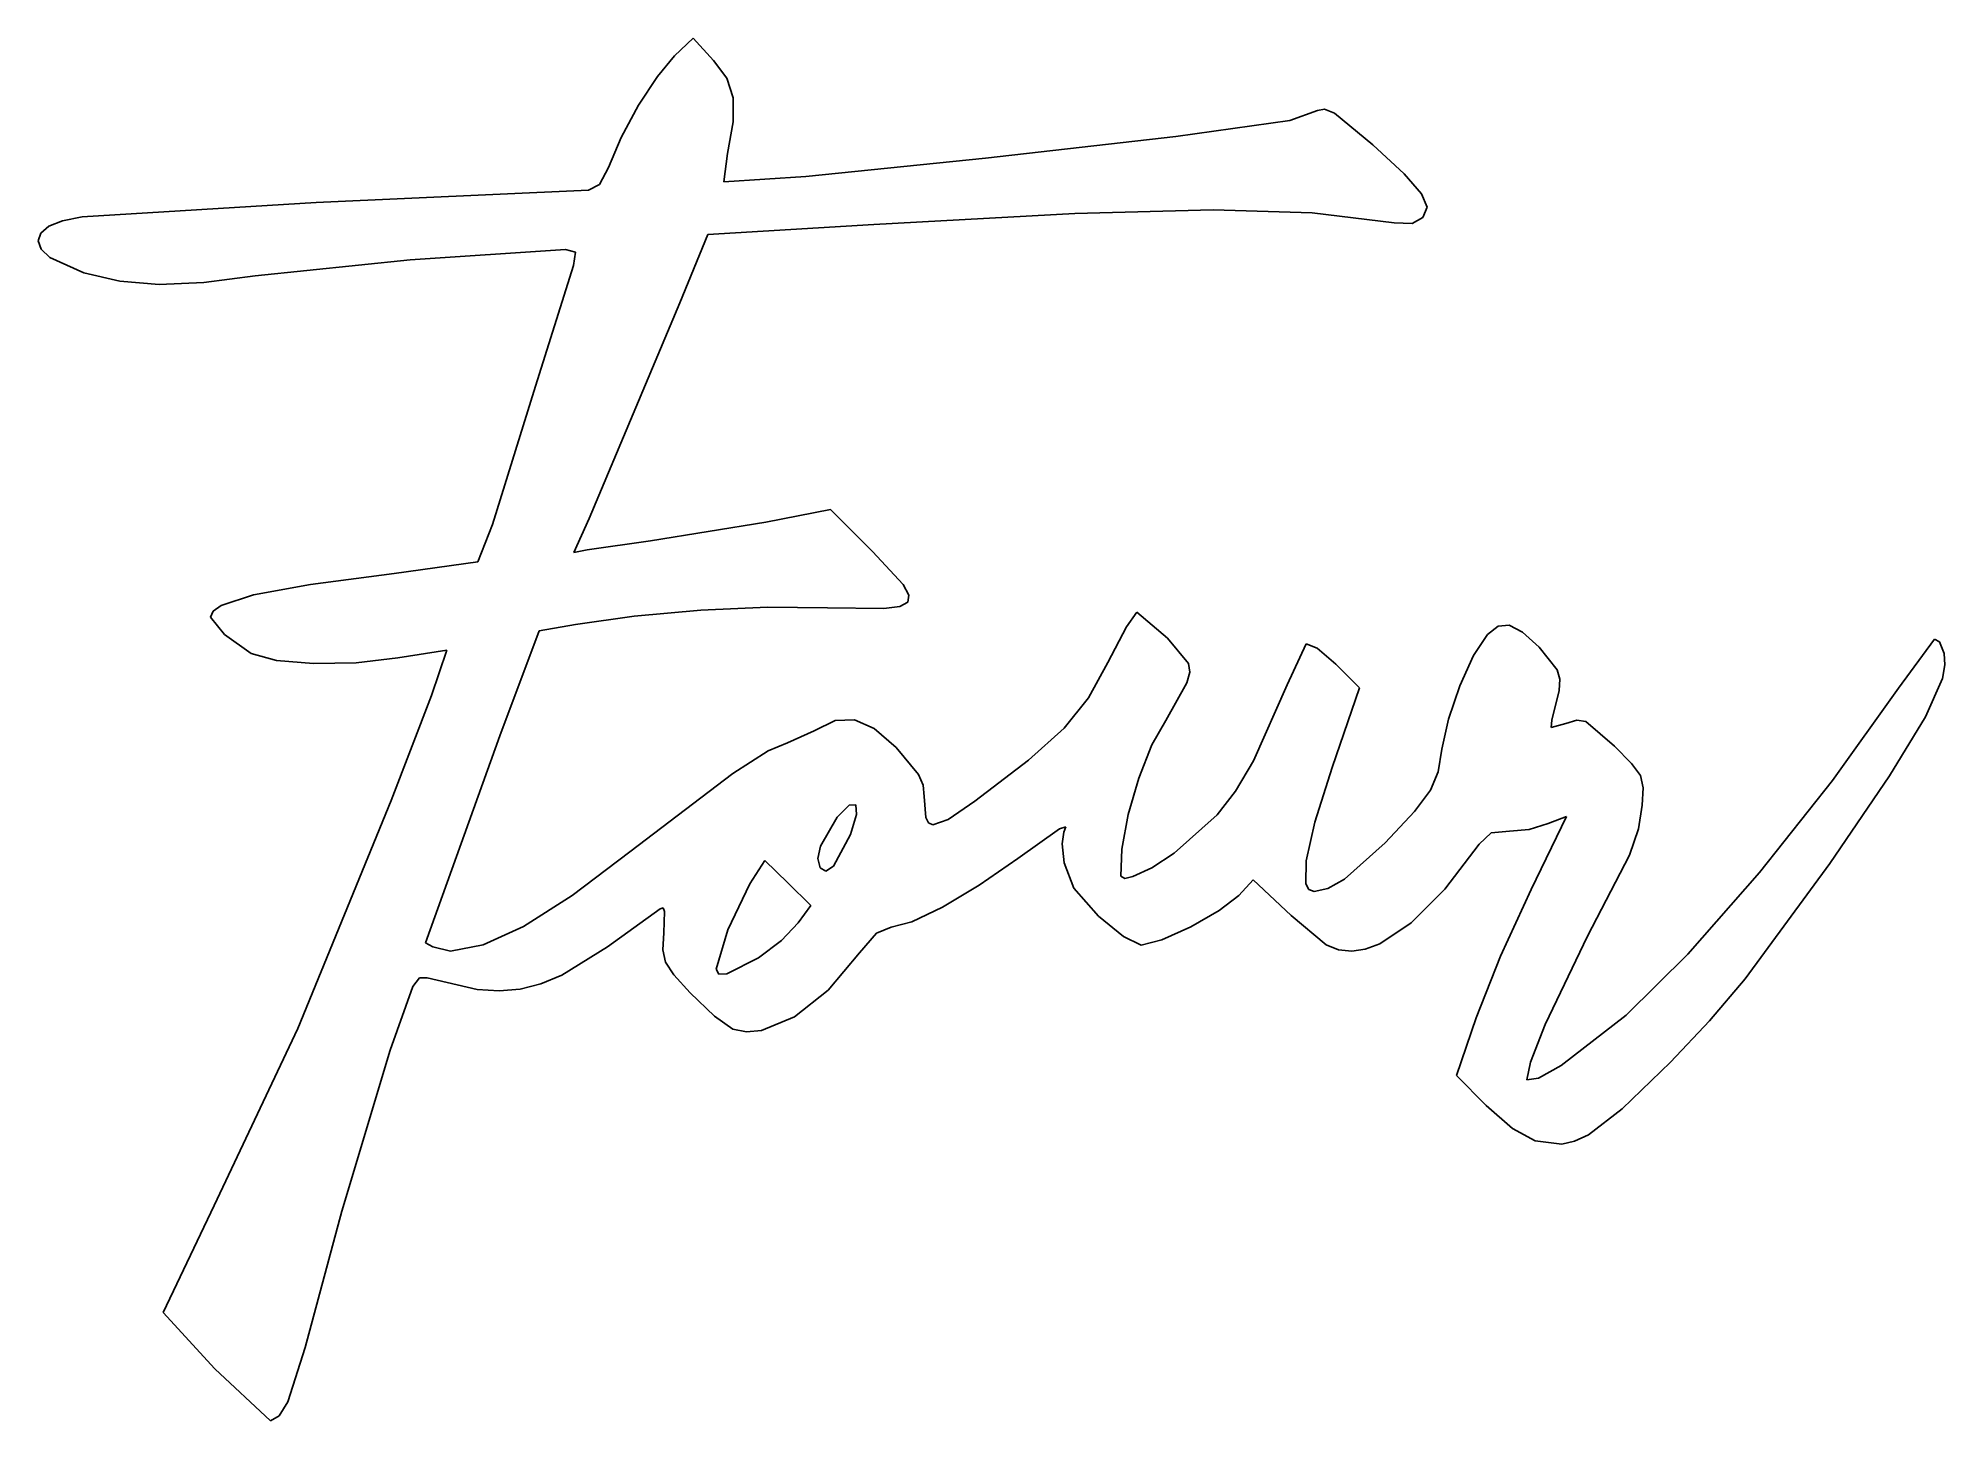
# Model space of a CAD drawing. Extents: x 4.8 to 95.3, y 2 to 67.6.
import ezdxf

# ---------------------------------------------------------------- set-up
doc = ezdxf.new("R2010")
doc.units = 0

msp = doc.modelspace()

# ---------------------------------------------------------------- linework, layer by layer
at = {"layer": 'Image'}
for p, q in [((34.992874, 66.745524), (35.882649, 67.59219)), ((35.882649, 67.59219), (36.850219, 66.538)), ((34.186191, 65.778214), (34.992874, 66.745524)), ((36.850219, 66.538), (37.477325, 65.686574)), ((33.296898, 64.406215), (34.186191, 65.778214)), ((37.477325, 65.686574), (37.782744, 64.766236)), ((32.473615, 62.880956), (33.296898, 64.406215)), ((37.782744, 64.766236), (37.789064, 63.627823)), ((37.789064, 63.627823), (37.518873, 62.12217)), ((58.794826, 62.92513), (64.196294, 63.67794)), ((64.196294, 63.67794), (65.514934, 64.154503)), ((65.514934, 64.154503), (65.844038, 64.22844)), ((65.844038, 64.22844), (66.31401, 64.030936)), ((66.31401, 64.030936), (68.141754, 62.534753)), ((31.864964, 61.453864), (32.473615, 62.880956)), ((49.765404, 61.893502), (58.794826, 62.92513)), ((68.141754, 62.534753), (69.633265, 61.146584)), ((37.518873, 62.12217), (37.341494, 60.77775)), ((41.237728, 61.029046), (49.765404, 61.893502)), ((30.917203, 60.382274), (31.446497, 60.640775)), ((31.446497, 60.640775), (31.864964, 61.453864)), ((37.341494, 60.77775), (41.237728, 61.029046)), ((69.633265, 61.146584), (70.456351, 60.210886)), ((6.882003, 59.115444), (17.990318, 59.787196)), ((17.990318, 59.787196), (30.917203, 60.382274)), ((70.456351, 60.210886), (70.716769, 59.574186)), ((5.306031, 58.665279), (5.960397, 58.929785)), ((5.960397, 58.929785), (6.882003, 59.115444)), ((53.999643, 59.270513), (44.465934, 58.753758)), ((60.564357, 59.451841), (53.999643, 59.270513)), ((65.253409, 59.300674), (60.564357, 59.451841)), ((69.160134, 58.819942), (65.253409, 59.300674)), ((70.012645, 58.792456), (69.160134, 58.819942)), ((70.520274, 59.083013), (70.012645, 58.792456)), ((70.716769, 59.574186), (70.520274, 59.083013)), ((4.796833, 57.973153), (4.918359, 58.340282)), ((4.940907, 57.58225), (4.796833, 57.973153)), ((4.918359, 58.340282), (5.306031, 58.665279)), ((36.5796, 58.2789), (35.2554, 55.0333)), ((44.465934, 58.753758), (36.5796, 58.2789)), ((5.350037, 57.185933), (4.940907, 57.58225)), ((6.961274, 56.450484), (5.350037, 57.185933)), ((22.448649, 57.066271), (15.098894, 56.311184)), ((29.830294, 57.569274), (22.448649, 57.066271)), ((30.304885, 57.44165), (29.830294, 57.569274)), ((30.20743, 56.7972), (30.304885, 57.44165)), ((8.668224, 56.05978), (6.961274, 56.450484)), ((15.098894, 56.311184), (12.655682, 55.991523)), ((28.4035, 51.0822), (30.20743, 56.7972)), ((10.539243, 55.907257), (8.668224, 56.05978)), ((12.655682, 55.991523), (10.539243, 55.907257)), ((35.2554, 55.0333), (30.94662, 44.8011)), ((26.362125, 44.511588), (28.4035, 51.0822)), ((25.66771, 42.747718), (26.362125, 44.511588)), ((30.94662, 44.8011), (30.227301, 43.17666)), ((33.866596, 43.74427), (39.333786, 44.630142)), ((39.333786, 44.630142), (42.402086, 45.222955)), ((42.402086, 45.222955), (44.393006, 43.232035)), ((30.847506, 43.313938), (33.866596, 43.74427)), ((21.6875, 42.18418), (25.66771, 42.747718)), ((30.227301, 43.17666), (30.847506, 43.313938)), ((44.393006, 43.232035), (45.845231, 41.657365)), ((15.025184, 41.170064), (17.728922, 41.670057)), ((17.728922, 41.670057), (21.6875, 42.18418)), ((45.845231, 41.657365), (46.124079, 41.158689)), ((13.476278, 40.660459), (15.025184, 41.170064)), ((46.078335, 40.819514), (45.688188, 40.615136)), ((46.124079, 41.158689), (46.078335, 40.819514)), ((12.9822, 40.1175), (13.103636, 40.394633)), ((13.642988, 39.298288), (12.9822, 40.1175)), ((13.103636, 40.394633), (13.476278, 40.660459)), ((33.091843, 40.164458), (30.300626, 39.770272)), ((36.243007, 40.443278), (33.091843, 40.164458)), ((39.411131, 40.583963), (36.243007, 40.443278)), ((42.253226, 40.563745), (39.411131, 40.583963)), ((44.933829, 40.520851), (42.253226, 40.563745)), ((45.688188, 40.615136), (44.933829, 40.520851)), ((56.444101, 39.656556), (56.942226, 40.357762)), ((56.942226, 40.357762), (58.396946, 39.111182)), ((14.913, 38.3938), (13.642988, 39.298288)), ((28.569066, 39.462176), (26.714936, 34.477196)), ((30.300626, 39.770272), (28.569066, 39.462176)), ((55.571276, 37.970682), (56.444101, 39.656556)), ((58.396946, 39.111182), (59.393483, 37.920678)), ((72.91746, 38.290793), (73.57574, 39.29175)), ((73.57574, 39.29175), (74.08205, 39.687967)), ((74.08205, 39.687967), (74.616983, 39.730237)), ((74.616983, 39.730237), (75.246166, 39.402464)), ((75.246166, 39.402464), (76.03523, 38.688554)), ((93.084647, 36.739938), (94.799077, 39.070738)), ((94.799077, 39.070738), (95.039993, 38.937196)), ((95.039993, 38.937196), (95.248798, 38.387196)), ((16.103861, 38.066106), (14.913, 38.3938)), ((17.867788, 37.916275), (16.103861, 38.066106)), ((21.8722, 38.1871), (19.89412, 37.953531)), ((24.192, 38.5444), (21.8722, 38.1871)), ((23.47072, 36.390295), (24.192, 38.5444)), ((64.068884, 36.909222), (64.982756, 38.849872)), ((64.982756, 38.849872), (65.50573, 38.637715)), ((65.50573, 38.637715), (66.381146, 37.891576)), ((72.2619, 36.855183), (72.91746, 38.290793)), ((76.03523, 38.688554), (76.893811, 37.613528)), ((95.248798, 38.387196), (95.288597, 37.849255)), ((19.89412, 37.953531), (17.867788, 37.916275)), ((54.647384, 36.285109), (55.571276, 37.970682)), ((59.454504, 37.505277), (59.317323, 36.995292)), ((59.393483, 37.920678), (59.454504, 37.505277)), ((66.381146, 37.891576), (67.507546, 36.765176)), ((76.893811, 37.613528), (77.010079, 37.167266)), ((77.010079, 37.167266), (76.982178, 36.642444)), ((95.172925, 37.200138), (94.376077, 35.38623)), ((95.288597, 37.849255), (95.172925, 37.200138)), ((21.552038, 31.410162), (23.47072, 36.390295)), ((53.496699, 34.844622), (54.647384, 36.285109)), ((59.317323, 36.995292), (58.317873, 35.207982)), ((62.478737, 33.289927), (64.068884, 36.909222)), ((67.507546, 36.765176), (66.209286, 32.976296)), ((71.724549, 35.276723), (72.2619, 36.855183)), ((76.982178, 36.642444), (76.641951, 35.222524)), ((89.957053, 32.364182), (93.084647, 36.739938)), ((94.376077, 35.38623), (92.66007, 32.581179)), ((26.714936, 34.477196), (23.187316, 24.661706)), ((40.357726, 34.150168), (41.627726, 34.713319)), ((41.627726, 34.713319), (42.623211, 35.203674)), ((42.623211, 35.203674), (43.539927, 35.24901)), ((43.539927, 35.24901), (44.473333, 34.830049)), ((44.473333, 34.830049), (45.518886, 33.927514)), ((51.804126, 33.320705), (53.496699, 34.844622)), ((58.317873, 35.207982), (57.655329, 34.053742)), ((71.4209, 33.84722), (71.724549, 35.276723)), ((76.641951, 35.222524), (76.611021, 34.876814)), ((76.611021, 34.876814), (77.303087, 35.072198)), ((77.303087, 35.072198), (77.821173, 35.22569)), ((77.821173, 35.22569), (78.252473, 35.156401)), ((78.252473, 35.156401), (79.608187, 33.998528)), ((37.77041, 32.699087), (39.43701, 33.766436)), ((39.43701, 33.766436), (40.357726, 34.150168)), ((45.518886, 33.927514), (46.584294, 32.651531)), ((57.655329, 34.053742), (57.02792, 32.479137)), ((71.244778, 32.767675), (71.4209, 33.84722)), ((79.608187, 33.998528), (80.42245, 33.174773)), ((32.878846, 28.982878), (37.77041, 32.699087)), ((46.584294, 32.651531), (46.793053, 32.141447)), ((49.254576, 31.384842), (51.804126, 33.320705)), ((61.621573, 31.85438), (62.478737, 33.289927)), ((66.209286, 32.976296), (65.391299, 30.382194)), ((70.88106, 31.903466), (71.244778, 32.767675)), ((80.42245, 33.174773), (80.836956, 32.595402)), ((80.836956, 32.595402), (80.967225, 32.014342)), ((92.66007, 32.581179), (89.826718, 28.420696)), ((46.793053, 32.141447), (46.853156, 31.599184)), ((57.02792, 32.479137), (56.524311, 30.743664)), ((60.756124, 30.729992), (61.621573, 31.85438)), ((70.114885, 30.899302), (70.88106, 31.903466)), ((80.967225, 32.014342), (80.928777, 31.185518)), ((86.489118, 27.995974), (89.957053, 32.364182)), ((17.127, 20.6022), (21.552038, 31.410162)), ((43.291338, 31.187027), (42.725337, 30.621075)), ((43.601008, 31.216427), (43.291338, 31.187027)), ((43.628256, 30.743615), (43.601008, 31.216427)), ((46.853156, 31.599184), (46.933172, 30.613756)), ((47.985099, 30.519865), (49.254576, 31.384842)), ((68.73139, 29.39989), (70.114885, 30.899302)), ((80.928777, 31.185518), (80.748978, 30.066796)), ((42.725337, 30.621075), (41.919582, 29.240742)), ((43.34699, 29.80293), (43.628256, 30.743615)), ((46.933172, 30.613756), (47.05677, 30.358153)), ((47.05677, 30.358153), (47.260892, 30.25841)), ((47.260892, 30.25841), (47.985099, 30.519865)), ((53.266027, 30.067281), (51.28491, 28.666168)), ((53.564688, 30.166234), (53.266027, 30.067281)), ((53.404233, 29.359475), (53.47465, 29.905178)), ((53.47465, 29.905178), (53.564688, 30.166234)), ((56.524311, 30.743664), (56.233173, 29.106822)), ((58.712205, 28.911774), (60.756124, 30.729992)), ((65.391299, 30.382194), (64.976461, 28.546012)), ((73.760374, 29.883479), (73.186863, 29.343947)), ((74.624323, 29.959374), (73.760374, 29.883479)), ((75.560499, 30.032981), (74.624323, 29.959374)), ((76.458313, 30.326517), (75.560499, 30.032981)), ((75.65844, 27.184776), (77.32881, 30.649246)), ((77.32881, 30.649246), (76.458313, 30.326517)), ((80.748978, 30.066796), (80.32534, 28.826646)), ((30.147393, 26.900305), (32.878846, 28.982878)), ((41.919582, 29.240742), (41.80611, 28.66185)), ((42.538137, 28.29535), (43.346991, 29.802935)), ((43.346991, 29.802935), (43.34699, 29.80293)), ((53.488846, 28.458308), (53.404233, 29.359475)), ((56.233173, 29.106822), (56.184538, 27.816157)), ((66.797411, 27.675113), (68.73139, 29.39989)), ((73.186863, 29.343947), (71.560509, 27.208804)), ((39.277986, 28.571006), (38.576207, 27.459316)), ((40.369596, 27.505076), (39.277986, 28.571006)), ((41.80611, 28.66185), (41.908541, 28.224525)), ((41.908541, 28.224525), (42.185317, 28.063209)), ((42.185317, 28.063209), (42.538137, 28.29535)), ((51.28491, 28.666168), (49.456703, 27.388958)), ((53.946402, 27.257471), (53.488846, 28.458308)), ((56.754304, 27.804932), (57.654635, 28.219824)), ((57.654635, 28.219824), (58.712205, 28.911774)), ((64.976461, 28.546012), (64.962814, 27.454223)), ((80.32534, 28.826646), (78.324887, 24.976638)), ((89.826718, 28.420696), (85.81261, 22.950656)), ((38.576207, 27.459316), (37.527726, 25.27754)), ((41.461206, 26.439146), (40.369596, 27.505076)), ((49.456703, 27.388958), (47.722764, 26.351421)), ((55.125826, 25.928668), (53.946402, 27.257471)), ((56.184538, 27.816157), (56.368574, 27.70944)), ((56.368574, 27.70944), (56.754304, 27.804932)), ((62.45577, 27.64322), (61.778406, 26.907828)), ((64.25818, 25.95716), (62.45577, 27.64322)), ((64.962814, 27.454223), (65.105825, 27.183249)), ((65.105825, 27.183249), (65.3484, 27.0933)), ((65.3484, 27.0933), (66.009442, 27.239399)), ((66.009442, 27.239399), (66.797411, 27.675113)), ((71.560509, 27.208804), (69.96542, 25.614181)), ((74.203115, 24.022291), (75.65844, 27.184776)), ((83.086697, 24.122198), (86.489118, 27.995974)), ((27.836465, 25.430229), (30.147393, 26.900305)), ((34.319099, 26.2784), (31.818409, 24.46354)), ((34.453907, 26.315302), (34.319099, 26.2784)), ((34.526979, 26.147988), (34.453907, 26.315302)), ((40.86637, 25.60378), (41.461206, 26.439146)), ((47.722764, 26.351421), (46.269045, 25.654715)), ((61.778406, 26.907828), (60.85372, 26.189744)), ((25.920582, 24.558536), (27.836465, 25.430229)), ((34.49715, 25.14181), (34.526979, 26.147988)), ((40.069645, 24.774946), (40.86637, 25.60378)), ((45.2815, 25.4), (44.577058, 25.111192)), ((46.269045, 25.654715), (45.2815, 25.4)), ((56.31262, 24.957398), (55.125826, 25.928668)), ((59.499708, 25.419457), (58.125715, 24.804785)), ((60.85372, 26.189744), (59.499708, 25.419457)), ((65.931691, 24.570354), (64.25818, 25.95716)), ((69.96542, 25.614181), (68.468537, 24.616229)), ((23.187316, 24.661706), (23.526675, 24.466407)), ((23.526675, 24.466407), (24.374266, 24.271108)), ((24.374266, 24.271108), (25.920582, 24.558536)), ((31.818409, 24.46354), (29.643372, 23.124941)), ((34.449865, 24.329386), (34.49715, 25.14181)), ((37.527726, 25.27754), (36.9711, 23.4146)), ((38.9894, 23.9553), (40.069645, 24.774946)), ((44.577058, 25.111192), (43.78182, 24.18441)), ((57.141086, 24.553548), (56.31262, 24.957398)), ((58.125715, 24.804785), (57.141086, 24.553548)), ((66.51452, 24.330631), (65.931691, 24.570354)), ((68.468537, 24.616229), (67.777841, 24.358552)), ((78.324887, 24.976638), (76.312039, 20.789759)), ((34.571072, 23.743198), (34.449865, 24.329386)), ((34.965412, 23.142305), (34.571072, 23.743198)), ((37.487316, 23.191824), (38.9894, 23.955351)), ((38.9894, 23.955351), (38.9894, 23.9553)), ((43.78182, 24.18441), (42.293162, 22.410294)), ((67.1368, 24.2711), (66.51452, 24.330631)), ((67.777841, 24.358552), (67.1368, 24.2711)), ((73.04976, 21.104936), (74.203115, 24.022291)), ((80.155647, 21.229738), (83.086697, 24.122198)), ((22.903857, 23.002615), (22.577903, 22.594365)), ((23.256649, 22.99882), (22.903857, 23.002615)), ((25.640553, 22.440152), (23.256649, 22.99882)), ((28.651397, 22.713612), (27.676774, 22.466335)), ((29.643372, 23.124941), (28.651397, 22.713612)), ((35.73752, 22.28577), (34.965412, 23.142305)), ((36.9711, 23.4146), (37.101609, 23.178755)), ((37.101609, 23.178755), (37.487316, 23.191824)), ((85.81261, 22.950656), (84.119202, 20.958644)), ((22.577903, 22.594365), (21.509739, 19.56533)), ((26.684745, 22.377164), (25.640553, 22.440152)), ((27.676774, 22.466335), (26.684745, 22.377164)), ((36.902438, 21.174538), (35.73752, 22.28577)), ((42.293162, 22.410294), (40.685931, 21.149595)), ((37.77419, 20.56512), (36.902438, 21.174538)), ((40.685931, 21.149595), (39.124738, 20.501481)), ((72.111448, 18.362146), (73.04976, 21.104936)), ((77.077018, 18.845883), (80.155647, 21.229738)), ((84.119202, 20.958644), (82.267688, 19.004556)), ((13.15213, 12.19736), (17.127, 20.6022)), ((38.412845, 20.438133), (37.77419, 20.56512)), ((39.124738, 20.501481), (38.412845, 20.438133)), ((76.312039, 20.789759), (75.618384, 18.993977)), ((21.509739, 19.56533), (19.207643, 11.927202)), ((82.267688, 19.004556), (79.980536, 16.787247)), ((73.514518, 16.937656), (72.111448, 18.362146)), ((75.618384, 18.993977), (75.451387, 18.152208)), ((75.451387, 18.152208), (75.997826, 18.232328)), ((75.997826, 18.232328), (77.077018, 18.845883)), ((74.776684, 15.856707), (73.514518, 16.937656)), ((79.980536, 16.787247), (78.371285, 15.554475)), ((75.840978, 15.258196), (74.776684, 15.856707)), ((78.371285, 15.554475), (77.715755, 15.246013)), ((77.103558, 15.110153), (75.840978, 15.258196)), ((77.715755, 15.246013), (77.103558, 15.110153)), ((10.7244, 7.12295), (13.15213, 12.19736)), ((19.207643, 11.927202), (17.472659, 5.45333)), ((13.188, 4.4506), (10.7244, 7.12295)), ((17.472659, 5.45333), (16.649682, 2.886046)), ((13.18803, 4.4506), (13.188, 4.4506)), ((15.8254, 1.97558), (13.18803, 4.4506)), ((16.649682, 2.886046), (16.230404, 2.208325)), ((16.230404, 2.208325), (15.8254, 1.97558))]:
    msp.add_line(p, q, dxfattribs=at)

doc.saveas('drawing.dxf')
